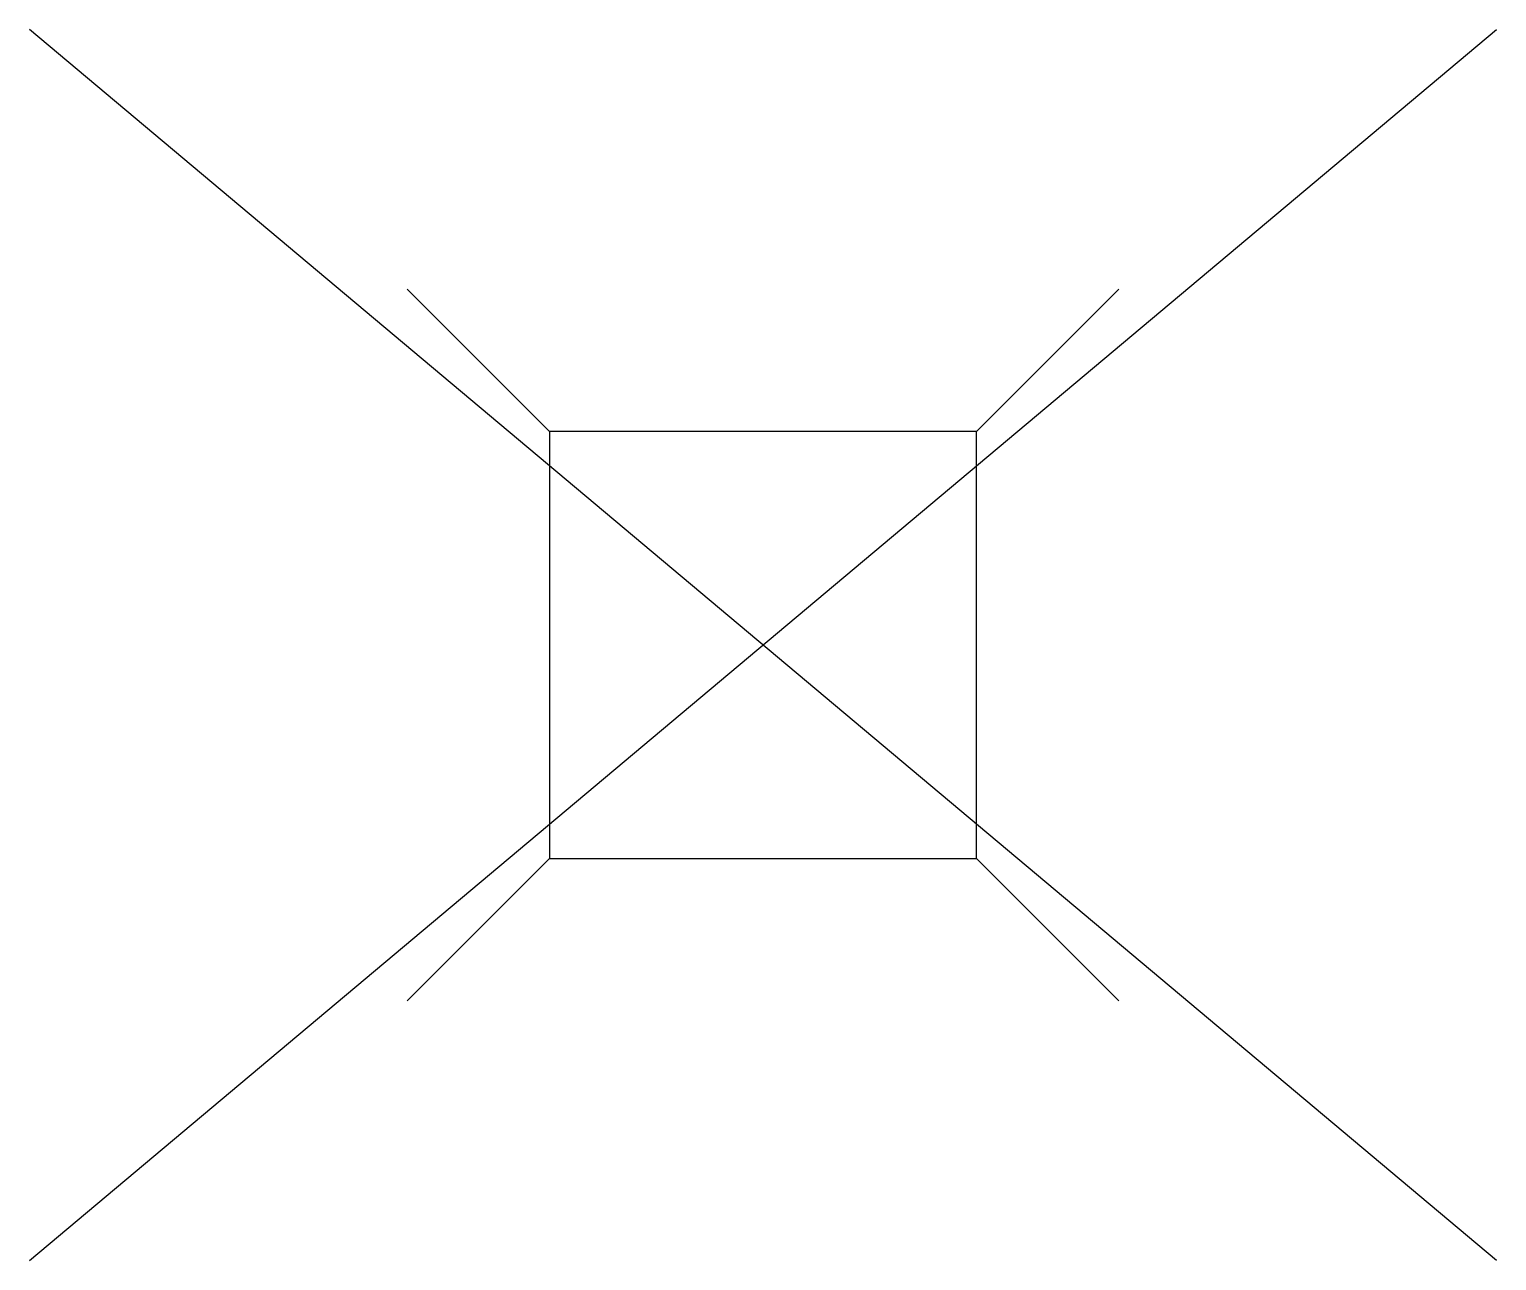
# Model space of a CAD drawing. Extents: x -3.22 to 3.22, y -2.7 to 2.7.
import ezdxf

# ---------------------------------------------------------------- set-up
doc = ezdxf.new("R2010")
doc.units = 0

msp = doc.modelspace()

# ---------------------------------------------------------------- linework, layer by layer
for p, q in [((-3.2212, -2.7029), (3.2212, 2.7029)), ((3.2212, -2.7029), (-3.2212, 2.7029)), ((-1.5625, 1.5625), (-0.9375, 0.9375)), ((0.9375, 0.9375), (1.5625, 1.5625)), ((-0.9375, 0.9375), (-0.9375, -0.9375)), ((0.9375, 0.9375), (-0.9375, 0.9375)), ((0.9375, -0.9375), (0.9375, 0.9375)), ((-0.9375, -0.9375), (-1.5625, -1.5625)), ((-0.9375, -0.9375), (0.9375, -0.9375)), ((0.9375, -0.9375), (1.5625, -1.5625))]:
    msp.add_line(p, q)

doc.saveas('drawing.dxf')
